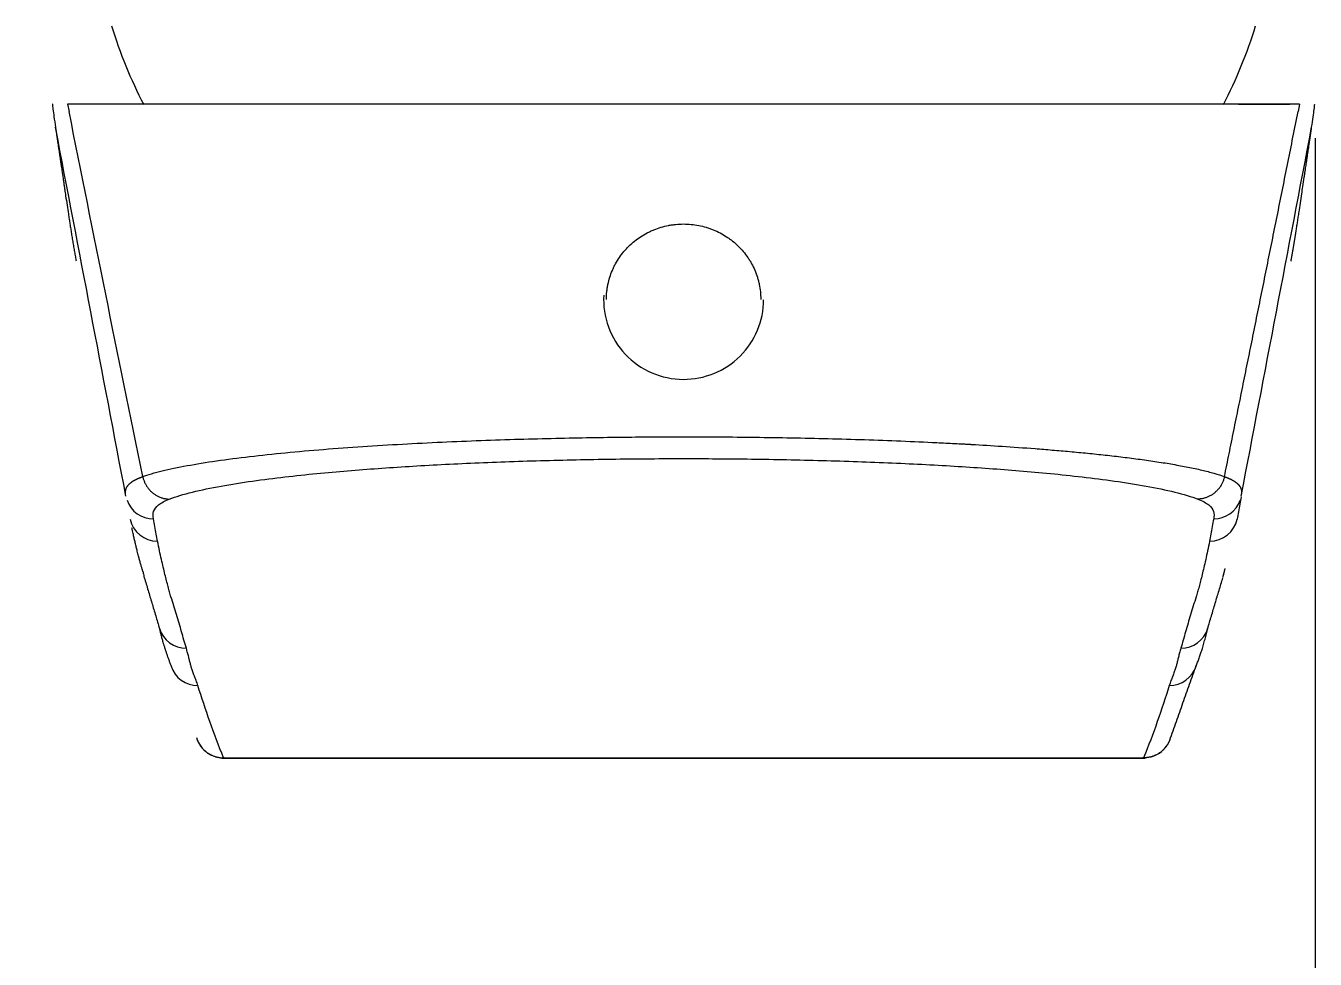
# Model space of a CAD drawing. Extents: x 3349 to 5808, y -3 to 827.
# Drawn here: x 3747.17 to 3793.11, y 587.05 to 620.31 of the extents above; entities that cross this region are included whole.
import ezdxf

# ---------------------------------------------------------------- set-up
doc = ezdxf.new("R2010")
doc.units = 0
doc.header["$LTSCALE"] = 4
doc.header["$MEASUREMENT"] = 0
doc.header["$PDMODE"] = 3
doc.header["$PDSIZE"] = -10
doc.layers.get('0').update_dxf_attribs({"linetype": 'CONTINUOUS'})
doc.layers.get('DEFPOINTS').update_dxf_attribs({"linetype": 'CONTINUOUS'})
doc.layers.add('1', color=7, linetype='CONTINUOUS')
doc.styles.add('Daelim Dimension', font='NanumGothic.ttf')
doc.dimstyles.new('DEFAULT', dxfattribs={"dimscale": 2, "dimtxt": 2, "dimasz": 2, "dimexe": 0, "dimexo": 2, "dimgap": 1, "dimtad": 1, "dimdec": 1, "dimzin": 9, "dimdsep": 46, "dimtxsty": 'Daelim Dimension', "dimcen": 0.5, "dimclrd": 252, "dimclre": 252, "dimclrt": 3, "dimadec": 1, "dimazin": 0, "dimtfac": 1, "dimtdec": 1, "dimtix": 1, "dimtmove": 0, "dimatfit": 3, "dimfxl": 1, "dimtolj": 1, "dimtzin": 1, "dimlwd": 9, "dimlwe": 9, "dimarcsym": 0})

# ---------------------------------------------------------------- blocks, each defined once
blk = doc.blocks.new('*D8')
at = {"color": 5, "lineweight": 9, "ltscale": 0.5, "transparency": 16777216}
for p, q in [((3557.107, 669.314), (3557.107, 556.06)), ((3793.107, 616.314), (3793.107, 556.06)), ((3789.107, 556.06), (3561.107, 556.06))]:
    blk.add_line(p, q, dxfattribs=at)
at = {"color": 5, "ltscale": 0.5, "transparency": 16777216}
for points in [[(3561.107, 556.726), (3561.107, 555.393), (3557.107, 556.06)], [(3789.107, 556.726), (3789.107, 555.393), (3793.107, 556.06)]]:
    blk.add_solid(points, dxfattribs=at)
at = {"layer": 'DEFPOINTS', "color": 0, "ltscale": 0.5, "transparency": 16777216}
for p in [(3557.107, 673.314), (3793.107, 620.314), (3557.107, 556.06)]:
    blk.add_point(p, dxfattribs=at)
at = {"color": 7, "ltscale": 0.5, "transparency": 16777216, "insert": (3675.107, 563.51), "char_height": 10, "attachment_point": 5, "style": 'Daelim Dimension'}
blk.add_mtext('\\A1;236', dxfattribs=at)

msp = doc.modelspace()

# ---------------------------------------------------------------- linework, layer by layer
at = {"layer": '1', "color": 7, "linetype": 'Continuous', "lineweight": 18}
for p, q in [((3748.664, 617.519), (3748.716, 617.257)), ((3748.664, 617.519), (3748.716, 617.257)), ((3792.549, 617.519), (3792.497, 617.257)), ((3792.549, 617.519), (3792.497, 617.257)), ((3754.155, 594.217), (3787.05, 594.217)), ((3754.155, 594.217), (3787.05, 594.217))]:
    msp.add_line(p, q, dxfattribs=at)
at = {"layer": '1', "color": 7, "linetype": 'Continuous', "lineweight": 13}
msp.add_line((3754.219, 594.227), (3786.994, 594.227), dxfattribs=at)
msp.add_line((3754.219, 594.227), (3786.994, 594.227), dxfattribs=at)
at = {"layer": '1', "color": 7, "linetype": 'Continuous', "lineweight": 18}
for centre, start, end in [((3766.485, 625.292), 197.0283, 207.27), ((3766.485, 625.292), 197.0283, 207.27), ((3774.729, 625.292), 332.73, 342.9717), ((3774.729, 625.292), 332.73, 342.9717)]:
    msp.add_arc(centre, 17, start, end, dxfattribs=at)
for centre, major_axis, ratio, start_param, end_param in [((3770.607, 610.553), (2.85, 0), 0.996195, 3.084306, 4.708313), ((3770.607, 610.553), (2.85, 0), 0.996195, 3.084306, 4.708313), ((3770.607, 610.553), (-2.85, 0), 0.996195, 1.56672, 3.141591), ((3770.607, 610.553), (-2.85, 0), 0.996195, 1.56672, 3.141591), ((3751.723, 603.739), (-0.983, -0.183), 0.994686, 0.156675, 1.387745), ((3751.723, 603.739), (-0.983, -0.183), 0.994686, 0.156675, 1.387745), ((3789.49, 603.739), (0.983, -0.183), 0.994687, 4.895434, 6.126502), ((3789.49, 603.739), (0.983, -0.183), 0.994687, 4.895434, 6.126502), ((3751.867, 602.941), (-0.98, -0.197), 0.994657, 0.00784, 1.37327), ((3751.867, 602.941), (-0.98, -0.197), 0.994657, 0.00784, 1.37327), ((3789.346, 602.941), (0.98, -0.197), 0.994657, 4.909926, 6.275356), ((3789.346, 602.941), (0.98, -0.197), 0.994657, 4.909926, 6.275356), ((3752.894, 599.126), (-0.957, -0.289), 0.9944, 0.000416, 1.279399), ((3752.894, 599.126), (-0.957, -0.289), 0.9944, 0.000416, 1.279399), ((3788.32, 599.126), (0.957, -0.289), 0.9944, 5.00378, 6.281896), ((3788.32, 599.126), (0.957, -0.289), 0.9944, 5.00378, 6.281896), ((3753.305, 597.799), (-0.953, -0.304), 0.994343, 6.283125, 7.546328), ((3753.305, 597.799), (-0.953, -0.304), 0.994343, 6.283125, 7.546328), ((3787.908, 597.799), (0.953, -0.304), 0.994343, 5.020025, 6.285648), ((3787.908, 597.799), (0.953, -0.304), 0.994343, 5.020025, 6.285648)]:
    msp.add_ellipse(centre, major_axis=major_axis, ratio=ratio, start_param=start_param, end_param=end_param, dxfattribs=at)
for points, degree in [([(3748.125, 617.519), (3748.123, 617.519), (3748.119, 617.519), (3748.119, 617.519), (3748.122, 617.519), (3748.125, 617.519)], 3), ([(3748.125, 617.519), (3748.123, 617.519), (3748.119, 617.519), (3748.119, 617.519), (3748.122, 617.519), (3748.125, 617.519)], 3), ([(3748.125, 617.519), (3748.128, 617.471), (3748.14, 617.351), (3748.175, 617.086), (3748.212, 616.838), (3748.233, 616.696)], 3), ([(3748.125, 617.519), (3748.128, 617.471), (3748.14, 617.351), (3748.175, 617.086), (3748.212, 616.838), (3748.233, 616.696)], 3), ([(3792.98, 616.696), (3793, 616.831), (3793.036, 617.073), (3793.073, 617.347), (3793.085, 617.47), (3793.088, 617.519)], 3), ([(3792.98, 616.696), (3793, 616.831), (3793.036, 617.073), (3793.073, 617.347), (3793.085, 617.47), (3793.088, 617.519)], 3), ([(3793.088, 617.519), (3793.091, 617.519), (3793.094, 617.519), (3793.094, 617.519), (3793.091, 617.519), (3793.088, 617.519)], 3), ([(3793.088, 617.519), (3793.091, 617.519), (3793.094, 617.519), (3793.094, 617.519), (3793.091, 617.519), (3793.088, 617.519)], 3), ([(3789.823, 600.665), (3789.899, 600.977)], 1), ([(3751.397, 600.645), (3751.936, 598.838)], 1), ([(3751.397, 600.645), (3751.936, 598.838)], 1), ([(3789.273, 598.826), (3789.817, 600.644)], 1), ([(3789.273, 598.826), (3789.817, 600.644)], 1), ([(3789.823, 600.665), (3789.847, 600.763)], 1), ([(3751.934, 598.843), (3752.049, 598.282), (3752.352, 597.494)], 2), ([(3751.934, 598.843), (3752.049, 598.282), (3752.352, 597.494)], 2), ([(3788.862, 597.497), (3789.11, 598.1), (3789.276, 598.835)], 2), ([(3788.862, 597.497), (3789.11, 598.1), (3789.276, 598.835)], 2), ([(3787.926, 594.858), (3788.867, 597.516)], 1), ([(3787.926, 594.858), (3788.867, 597.516)], 1), ([(3754.219, 594.227), (3753.867, 595.086), (3753.579, 595.945), (3753.305, 596.804)], 3), ([(3754.219, 594.227), (3753.867, 595.086), (3753.579, 595.945), (3753.305, 596.804)], 3), ([(3787.908, 596.804), (3787.634, 595.945), (3787.346, 595.086), (3786.994, 594.227)], 3), ([(3787.908, 596.804), (3787.634, 595.945), (3787.346, 595.086), (3786.994, 594.227)], 3)]:
    msp.add_open_spline(points, degree=degree, dxfattribs=at)
for points, knots in [([(3770.607, 617.519), (3769.968, 617.519), (3769.335, 617.519), (3768.077, 617.519), (3767.453, 617.519), (3766.214, 617.519), (3765.599, 617.519), (3764.378, 617.519), (3763.772, 617.519), (3763.096, 617.519), (3763.021, 617.519), (3762.871, 617.519), (3762.796, 617.519), (3762.572, 617.519), (3762.424, 617.519), (3761.981, 617.519), (3761.689, 617.519), (3760.824, 617.519), (3760.261, 617.519), (3759.161, 617.519), (3758.623, 617.519), (3757.575, 617.519), (3757.064, 617.519), (3756.505, 617.519), (3756.443, 617.519), (3756.32, 617.519), (3756.258, 617.519), (3756.075, 617.519), (3755.711, 617.519), (3755.36, 617.519), (3754.673, 617.519), (3754.235, 617.519), (3753.4, 617.519), (3753.002, 617.519), (3752.247, 617.519), (3751.889, 617.519), (3751.509, 617.519), (3751.468, 617.519), (3751.384, 617.519), (3751.343, 617.519), (3751.221, 617.519), (3750.981, 617.519), (3750.754, 617.519), (3750.32, 617.519), (3750.055, 617.519), (3749.573, 617.519), (3749.356, 617.519), (3748.972, 617.519), (3748.805, 617.519), (3748.664, 617.519)], [0, 0, 0, 0, 0.0625, 0.0625, 0.125, 0.125, 0.1875, 0.1875, 0.25, 0.25, 0.257812, 0.257812, 0.265625, 0.265625, 0.28125, 0.28125, 0.3125, 0.3125, 0.375, 0.375, 0.4375, 0.4375, 0.5, 0.5, 0.507812, 0.507812, 0.515625, 0.515625, 0.53125, 0.5625, 0.5625, 0.625, 0.625, 0.6875, 0.6875, 0.75, 0.75, 0.757812, 0.757812, 0.765625, 0.765625, 0.78125, 0.8125, 0.8125, 0.875, 0.875, 0.9375, 0.9375, 1, 1, 1, 1]), ([(3770.607, 617.519), (3769.968, 617.519), (3769.335, 617.519), (3768.077, 617.519), (3767.453, 617.519), (3766.214, 617.519), (3765.599, 617.519), (3764.378, 617.519), (3763.772, 617.519), (3763.096, 617.519), (3763.021, 617.519), (3762.871, 617.519), (3762.796, 617.519), (3762.572, 617.519), (3762.424, 617.519), (3761.981, 617.519), (3761.689, 617.519), (3760.824, 617.519), (3760.261, 617.519), (3759.161, 617.519), (3758.623, 617.519), (3757.575, 617.519), (3757.064, 617.519), (3756.505, 617.519), (3756.443, 617.519), (3756.32, 617.519), (3756.258, 617.519), (3756.075, 617.519), (3755.711, 617.519), (3755.36, 617.519), (3754.673, 617.519), (3754.235, 617.519), (3753.4, 617.519), (3753.002, 617.519), (3752.247, 617.519), (3751.889, 617.519), (3751.509, 617.519), (3751.468, 617.519), (3751.384, 617.519), (3751.343, 617.519), (3751.221, 617.519), (3750.981, 617.519), (3750.754, 617.519), (3750.32, 617.519), (3750.055, 617.519), (3749.573, 617.519), (3749.356, 617.519), (3748.972, 617.519), (3748.805, 617.519), (3748.664, 617.519)], [0, 0, 0, 0, 0.0625, 0.0625, 0.125, 0.125, 0.1875, 0.1875, 0.25, 0.25, 0.257812, 0.257812, 0.265625, 0.265625, 0.28125, 0.28125, 0.3125, 0.3125, 0.375, 0.375, 0.4375, 0.4375, 0.5, 0.5, 0.507812, 0.507812, 0.515625, 0.515625, 0.53125, 0.5625, 0.5625, 0.625, 0.625, 0.6875, 0.6875, 0.75, 0.75, 0.757812, 0.757812, 0.765625, 0.765625, 0.78125, 0.8125, 0.8125, 0.875, 0.875, 0.9375, 0.9375, 1, 1, 1, 1]), ([(3792.549, 617.519), (3792.408, 617.519), (3792.241, 617.519), (3791.857, 617.519), (3791.641, 617.519), (3791.161, 617.519), (3790.896, 617.519), (3790.32, 617.519), (3790.007, 617.519), (3789.628, 617.519), (3789.586, 617.519), (3789.5, 617.519), (3789.457, 617.519), (3789.326, 617.519), (3789.06, 617.519), (3788.784, 617.519), (3788.217, 617.519), (3787.819, 617.519), (3786.984, 617.519), (3786.547, 617.519), (3785.634, 617.519), (3785.157, 617.519), (3784.598, 617.519), (3784.536, 617.519), (3784.41, 617.519), (3784.347, 617.519), (3784.157, 617.519), (3783.775, 617.519), (3783.386, 617.519), (3782.598, 617.519), (3781.523, 617.519), (3780.398, 617.519), (3779.248, 617.519), (3778.66, 617.519), (3777.984, 617.519), (3777.909, 617.519), (3777.758, 617.519), (3777.682, 617.519), (3777.455, 617.519), (3776.999, 617.519), (3776.542, 617.519), (3775.623, 617.519), (3774.389, 617.519), (3773.138, 617.519), (3771.879, 617.519), (3771.245, 617.519), (3770.607, 617.519)], [0, 0, 0, 0, 0.0625, 0.0625, 0.125, 0.125, 0.1875, 0.1875, 0.25, 0.25, 0.257812, 0.257812, 0.265625, 0.265625, 0.28125, 0.3125, 0.3125, 0.375, 0.375, 0.4375, 0.4375, 0.5, 0.5, 0.507812, 0.507812, 0.515625, 0.515625, 0.53125, 0.5625, 0.5625, 0.625, 0.6875, 0.6875, 0.75, 0.75, 0.757812, 0.757812, 0.765625, 0.765625, 0.78125, 0.8125, 0.8125, 0.875, 0.9375, 0.9375, 1, 1, 1, 1]), ([(3792.549, 617.519), (3792.408, 617.519), (3792.241, 617.519), (3791.857, 617.519), (3791.641, 617.519), (3791.161, 617.519), (3790.896, 617.519), (3790.32, 617.519), (3790.007, 617.519), (3789.628, 617.519), (3789.586, 617.519), (3789.5, 617.519), (3789.457, 617.519), (3789.326, 617.519), (3789.06, 617.519), (3788.784, 617.519), (3788.217, 617.519), (3787.819, 617.519), (3786.984, 617.519), (3786.547, 617.519), (3785.634, 617.519), (3785.157, 617.519), (3784.598, 617.519), (3784.536, 617.519), (3784.41, 617.519), (3784.347, 617.519), (3784.157, 617.519), (3783.775, 617.519), (3783.386, 617.519), (3782.598, 617.519), (3781.523, 617.519), (3780.398, 617.519), (3779.248, 617.519), (3778.66, 617.519), (3777.984, 617.519), (3777.909, 617.519), (3777.758, 617.519), (3777.682, 617.519), (3777.455, 617.519), (3776.999, 617.519), (3776.542, 617.519), (3775.623, 617.519), (3774.389, 617.519), (3773.138, 617.519), (3771.879, 617.519), (3771.245, 617.519), (3770.607, 617.519)], [0, 0, 0, 0, 0.0625, 0.0625, 0.125, 0.125, 0.1875, 0.1875, 0.25, 0.25, 0.257812, 0.257812, 0.265625, 0.265625, 0.28125, 0.3125, 0.3125, 0.375, 0.375, 0.4375, 0.4375, 0.5, 0.5, 0.507812, 0.507812, 0.515625, 0.515625, 0.53125, 0.5625, 0.5625, 0.625, 0.6875, 0.6875, 0.75, 0.75, 0.757812, 0.757812, 0.765625, 0.765625, 0.78125, 0.8125, 0.8125, 0.875, 0.9375, 0.9375, 1, 1, 1, 1]), ([(3790.379, 617.519), (3790.464, 617.519), (3791.114, 617.519), (3791.805, 617.519), (3792.126, 617.519), (3792.198, 617.519)], [0, 0, 0, 0, 0.088171, 0.693722, 1, 1, 1, 1]), ([(3790.379, 617.519), (3790.464, 617.519), (3791.114, 617.519), (3791.805, 617.519), (3792.126, 617.519), (3792.198, 617.519)], [0, 0, 0, 0, 0.088171, 0.693722, 1, 1, 1, 1]), ([(3748.233, 616.696), (3748.234, 616.687), (3748.237, 616.67), (3748.24, 616.645), (3748.244, 616.618), (3748.248, 616.592), (3748.252, 616.564), (3748.257, 616.537), (3748.261, 616.508), (3748.265, 616.479), (3748.269, 616.45), (3748.274, 616.42), (3748.278, 616.389), (3748.283, 616.358), (3748.288, 616.326), (3748.292, 616.294), (3748.297, 616.261), (3748.302, 616.228), (3748.307, 616.194), (3748.312, 616.16), (3748.322, 616.092), (3748.338, 615.986), (3748.361, 615.835), (3748.385, 615.669), (3748.409, 615.51), (3748.435, 615.335), (3748.466, 615.126), (3748.497, 614.914), (3748.525, 614.728), (3748.544, 614.596), (3748.562, 614.474), (3748.579, 614.363), (3748.606, 614.178), (3748.644, 613.926), (3748.686, 613.649), (3748.72, 613.427), (3748.747, 613.252), (3748.774, 613.081), (3748.797, 612.936), (3748.816, 612.817), (3748.832, 612.72), (3748.847, 612.625), (3748.863, 612.531), (3748.879, 612.438), (3748.894, 612.347), (3748.91, 612.258), (3748.925, 612.169), (3748.941, 612.082), (3748.956, 612.003), (3748.965, 611.954), (3748.969, 611.933)], [0, 0, 0, 0, 0.005701, 0.011479, 0.017333, 0.023264, 0.029271, 0.035354, 0.041514, 0.047751, 0.054064, 0.060453, 0.06692, 0.073462, 0.080081, 0.086777, 0.093548, 0.100396, 0.107321, 0.114321, 0.121398, 0.148687, 0.178625, 0.211199, 0.246392, 0.272265, 0.312899, 0.368192, 0.396097, 0.422005, 0.445928, 0.467872, 0.487847, 0.55638, 0.62079, 0.658831, 0.696375, 0.733435, 0.770022, 0.791927, 0.813726, 0.83542, 0.857012, 0.878505, 0.8999, 0.921201, 0.942409, 0.963527, 0.984557, 1, 1, 1, 1]), ([(3748.233, 616.696), (3748.234, 616.687), (3748.237, 616.67), (3748.24, 616.645), (3748.244, 616.618), (3748.248, 616.592), (3748.252, 616.564), (3748.257, 616.537), (3748.261, 616.508), (3748.265, 616.479), (3748.269, 616.45), (3748.274, 616.42), (3748.278, 616.389), (3748.283, 616.358), (3748.288, 616.326), (3748.292, 616.294), (3748.297, 616.261), (3748.302, 616.228), (3748.307, 616.194), (3748.312, 616.16), (3748.322, 616.092), (3748.338, 615.986), (3748.361, 615.835), (3748.385, 615.669), (3748.409, 615.51), (3748.435, 615.335), (3748.466, 615.126), (3748.497, 614.914), (3748.525, 614.728), (3748.544, 614.596), (3748.562, 614.474), (3748.579, 614.363), (3748.606, 614.178), (3748.644, 613.926), (3748.686, 613.649), (3748.72, 613.427), (3748.747, 613.252), (3748.774, 613.081), (3748.797, 612.936), (3748.816, 612.817), (3748.832, 612.72), (3748.847, 612.625), (3748.863, 612.531), (3748.879, 612.438), (3748.894, 612.347), (3748.91, 612.258), (3748.925, 612.169), (3748.941, 612.082), (3748.956, 612.003), (3748.965, 611.954), (3748.969, 611.933)], [0, 0, 0, 0, 0.005701, 0.011479, 0.017333, 0.023264, 0.029271, 0.035354, 0.041514, 0.047751, 0.054064, 0.060453, 0.06692, 0.073462, 0.080081, 0.086777, 0.093548, 0.100396, 0.107321, 0.114321, 0.121398, 0.148687, 0.178625, 0.211199, 0.246392, 0.272265, 0.312899, 0.368192, 0.396097, 0.422005, 0.445928, 0.467872, 0.487847, 0.55638, 0.62079, 0.658831, 0.696375, 0.733435, 0.770022, 0.791927, 0.813726, 0.83542, 0.857012, 0.878505, 0.8999, 0.921201, 0.942409, 0.963527, 0.984557, 1, 1, 1, 1]), ([(3792.244, 611.928), (3792.246, 611.938), (3792.25, 611.963), (3792.257, 612.002), (3792.265, 612.045), (3792.273, 612.089), (3792.281, 612.133), (3792.289, 612.177), (3792.297, 612.222), (3792.305, 612.266), (3792.313, 612.312), (3792.321, 612.357), (3792.328, 612.403), (3792.336, 612.449), (3792.344, 612.496), (3792.352, 612.543), (3792.36, 612.59), (3792.368, 612.638), (3792.376, 612.686), (3792.384, 612.734), (3792.392, 612.783), (3792.4, 612.832), (3792.408, 612.881), (3792.416, 612.931), (3792.43, 613.019), (3792.45, 613.148), (3792.477, 613.321), (3792.504, 613.498), (3792.538, 613.719), (3792.579, 613.993), (3792.624, 614.294), (3792.67, 614.605), (3792.707, 614.85), (3792.736, 615.051), (3792.755, 615.176), (3792.771, 615.285), (3792.785, 615.38), (3792.797, 615.459), (3792.811, 615.553), (3792.827, 615.665), (3792.847, 615.797), (3792.865, 615.92), (3792.882, 616.034), (3792.896, 616.128), (3792.907, 616.205), (3792.917, 616.267), (3792.925, 616.327), (3792.934, 616.385), (3792.942, 616.441), (3792.951, 616.496), (3792.958, 616.549), (3792.966, 616.599), (3792.973, 616.648), (3792.978, 616.68), (3792.98, 616.696)], [0, 0, 0, 0, 0.007623, 0.018198, 0.028795, 0.039414, 0.050055, 0.060718, 0.071404, 0.082113, 0.092845, 0.1036, 0.11438, 0.125183, 0.136011, 0.146864, 0.157741, 0.168644, 0.179573, 0.190527, 0.201508, 0.212515, 0.223549, 0.234611, 0.2457, 0.282223, 0.319278, 0.356878, 0.395035, 0.45796, 0.525225, 0.576338, 0.641691, 0.66894, 0.693229, 0.714545, 0.732879, 0.74822, 0.76056, 0.787968, 0.813826, 0.838126, 0.860861, 0.882025, 0.894992, 0.9077, 0.920148, 0.932336, 0.944264, 0.955932, 0.967339, 0.978486, 0.989373, 1, 1, 1, 1]), ([(3792.244, 611.928), (3792.246, 611.938), (3792.25, 611.963), (3792.257, 612.002), (3792.265, 612.045), (3792.273, 612.089), (3792.281, 612.133), (3792.289, 612.177), (3792.297, 612.222), (3792.305, 612.266), (3792.313, 612.312), (3792.321, 612.357), (3792.328, 612.403), (3792.336, 612.449), (3792.344, 612.496), (3792.352, 612.543), (3792.36, 612.59), (3792.368, 612.638), (3792.376, 612.686), (3792.384, 612.734), (3792.392, 612.783), (3792.4, 612.832), (3792.408, 612.881), (3792.416, 612.931), (3792.43, 613.019), (3792.45, 613.148), (3792.477, 613.321), (3792.504, 613.498), (3792.538, 613.719), (3792.579, 613.993), (3792.624, 614.294), (3792.67, 614.605), (3792.707, 614.85), (3792.736, 615.051), (3792.755, 615.176), (3792.771, 615.285), (3792.785, 615.38), (3792.797, 615.459), (3792.811, 615.553), (3792.827, 615.665), (3792.847, 615.797), (3792.865, 615.92), (3792.882, 616.034), (3792.896, 616.128), (3792.907, 616.205), (3792.917, 616.267), (3792.925, 616.327), (3792.934, 616.385), (3792.942, 616.441), (3792.951, 616.496), (3792.958, 616.549), (3792.966, 616.599), (3792.973, 616.648), (3792.978, 616.68), (3792.98, 616.696)], [0, 0, 0, 0, 0.007623, 0.018198, 0.028795, 0.039414, 0.050055, 0.060718, 0.071404, 0.082113, 0.092845, 0.1036, 0.11438, 0.125183, 0.136011, 0.146864, 0.157741, 0.168644, 0.179573, 0.190527, 0.201508, 0.212515, 0.223549, 0.234611, 0.2457, 0.282223, 0.319278, 0.356878, 0.395035, 0.45796, 0.525225, 0.576338, 0.641691, 0.66894, 0.693229, 0.714545, 0.732879, 0.74822, 0.76056, 0.787968, 0.813826, 0.838126, 0.860861, 0.882025, 0.894992, 0.9077, 0.920148, 0.932336, 0.944264, 0.955932, 0.967339, 0.978486, 0.989373, 1, 1, 1, 1]), ([(3767.857, 610.56), (3767.857, 610.564), (3767.857, 610.656), (3767.862, 610.748), (3767.873, 610.858), (3767.876, 610.88), (3767.882, 610.924), (3767.891, 610.99), (3767.903, 611.055), (3767.93, 611.183), (3767.974, 611.353), (3768.034, 611.517), (3768.086, 611.638), (3768.104, 611.678), (3768.143, 611.758), (3768.163, 611.797), (3768.226, 611.913), (3768.318, 612.062), (3768.424, 612.201), (3768.537, 612.336), (3768.597, 612.401), (3768.724, 612.526), (3768.857, 612.643), (3769.072, 612.799), (3769.225, 612.889), (3769.344, 612.951), (3769.384, 612.971), (3769.466, 613.009), (3769.508, 613.027), (3769.633, 613.078), (3769.802, 613.137), (3769.976, 613.18), (3770.108, 613.206), (3770.153, 613.214), (3770.243, 613.227), (3770.288, 613.232), (3770.424, 613.246), (3770.515, 613.25), (3770.607, 613.25)], [0, 0, 0, 0, 0.002649, 0.064984, 0.064984, 0.080567, 0.080567, 0.096151, 0.127318, 0.127318, 0.189653, 0.251987, 0.251987, 0.283154, 0.283154, 0.314321, 0.314321, 0.376656, 0.43899, 0.43899, 0.501325, 0.501325, 0.563659, 0.625993, 0.688328, 0.688328, 0.719495, 0.719495, 0.750662, 0.750662, 0.812997, 0.875331, 0.875331, 0.906498, 0.906498, 0.937666, 0.937666, 1, 1, 1, 1]), ([(3767.857, 610.56), (3767.857, 610.564), (3767.857, 610.656), (3767.862, 610.748), (3767.873, 610.858), (3767.876, 610.88), (3767.882, 610.924), (3767.891, 610.99), (3767.903, 611.055), (3767.93, 611.183), (3767.974, 611.353), (3768.034, 611.517), (3768.086, 611.638), (3768.104, 611.678), (3768.143, 611.758), (3768.163, 611.797), (3768.226, 611.913), (3768.318, 612.062), (3768.424, 612.201), (3768.537, 612.336), (3768.597, 612.401), (3768.724, 612.526), (3768.857, 612.643), (3769.072, 612.799), (3769.225, 612.889), (3769.344, 612.951), (3769.384, 612.971), (3769.466, 613.009), (3769.508, 613.027), (3769.633, 613.078), (3769.802, 613.137), (3769.976, 613.18), (3770.108, 613.206), (3770.153, 613.214), (3770.243, 613.227), (3770.288, 613.232), (3770.424, 613.246), (3770.515, 613.25), (3770.607, 613.25)], [0, 0, 0, 0, 0.002649, 0.064984, 0.064984, 0.080567, 0.080567, 0.096151, 0.127318, 0.127318, 0.189653, 0.251987, 0.251987, 0.283154, 0.283154, 0.314321, 0.314321, 0.376656, 0.43899, 0.43899, 0.501325, 0.501325, 0.563659, 0.625993, 0.688328, 0.688328, 0.719495, 0.719495, 0.750662, 0.750662, 0.812997, 0.875331, 0.875331, 0.906498, 0.906498, 0.937666, 0.937666, 1, 1, 1, 1]), ([(3770.607, 613.25), (3770.698, 613.25), (3770.788, 613.246), (3770.968, 613.228), (3771.146, 613.202), (3771.321, 613.16), (3771.429, 613.127), (3771.451, 613.121), (3771.494, 613.107), (3771.516, 613.1), (3771.58, 613.077), (3771.622, 613.061), (3771.747, 613.011), (3771.909, 612.936), (3772.062, 612.846), (3772.174, 612.773), (3772.211, 612.747), (3772.265, 612.708), (3772.283, 612.695), (3772.318, 612.667), (3772.406, 612.599), (3772.555, 612.467), (3772.734, 612.274), (3772.841, 612.133), (3772.903, 612.042), (3772.916, 612.024), (3772.94, 611.987), (3772.975, 611.931), (3773.008, 611.874), (3773.071, 611.759), (3773.148, 611.602), (3773.208, 611.438), (3773.248, 611.312), (3773.26, 611.269), (3773.277, 611.205), (3773.282, 611.184), (3773.292, 611.141), (3773.316, 611.033), (3773.346, 610.838), (3773.356, 610.663), (3773.357, 610.569), (3773.357, 610.562), (3773.357, 610.556)], [0, 0, 0, 0, 0.062224, 0.062224, 0.124448, 0.186672, 0.186672, 0.202228, 0.202228, 0.217784, 0.217784, 0.248896, 0.248896, 0.311119, 0.373343, 0.373343, 0.404455, 0.404455, 0.420011, 0.420011, 0.435567, 0.497791, 0.560015, 0.622239, 0.622239, 0.637795, 0.637795, 0.653351, 0.684463, 0.684463, 0.746687, 0.80891, 0.80891, 0.840022, 0.840022, 0.855578, 0.855578, 0.871134, 0.933358, 0.995582, 0.995582, 1, 1, 1, 1]), ([(3770.607, 613.25), (3770.698, 613.25), (3770.788, 613.246), (3770.968, 613.228), (3771.146, 613.202), (3771.321, 613.16), (3771.429, 613.127), (3771.451, 613.121), (3771.494, 613.107), (3771.516, 613.1), (3771.58, 613.077), (3771.622, 613.061), (3771.747, 613.011), (3771.909, 612.936), (3772.062, 612.846), (3772.174, 612.773), (3772.211, 612.747), (3772.265, 612.708), (3772.283, 612.695), (3772.318, 612.667), (3772.406, 612.599), (3772.555, 612.467), (3772.734, 612.274), (3772.841, 612.133), (3772.903, 612.042), (3772.916, 612.024), (3772.94, 611.987), (3772.975, 611.931), (3773.008, 611.874), (3773.071, 611.759), (3773.148, 611.602), (3773.208, 611.438), (3773.248, 611.312), (3773.26, 611.269), (3773.277, 611.205), (3773.282, 611.184), (3773.292, 611.141), (3773.316, 611.033), (3773.346, 610.838), (3773.356, 610.663), (3773.357, 610.569), (3773.357, 610.562), (3773.357, 610.556)], [0, 0, 0, 0, 0.062224, 0.062224, 0.124448, 0.186672, 0.186672, 0.202228, 0.202228, 0.217784, 0.217784, 0.248896, 0.248896, 0.311119, 0.373343, 0.373343, 0.404455, 0.404455, 0.420011, 0.420011, 0.435567, 0.497791, 0.560015, 0.622239, 0.622239, 0.637795, 0.637795, 0.653351, 0.684463, 0.684463, 0.746687, 0.80891, 0.80891, 0.840022, 0.840022, 0.855578, 0.855578, 0.871134, 0.933358, 0.995582, 0.995582, 1, 1, 1, 1]), ([(3790.468, 603.526), (3790.452, 603.44), (3790.42, 603.259), (3790.373, 602.992), (3790.341, 602.819), (3790.325, 602.736)], [0, 0, 0, 0, 0.312471, 0.656235, 1, 1, 1, 1]), ([(3790.468, 603.526), (3790.452, 603.44), (3790.42, 603.259), (3790.373, 602.992), (3790.341, 602.819), (3790.325, 602.736)], [0, 0, 0, 0, 0.312471, 0.656235, 1, 1, 1, 1]), ([(3751.353, 600.85), (3751.349, 600.861), (3751.342, 600.884), (3751.33, 600.922), (3751.318, 600.964), (3751.303, 601.011), (3751.288, 601.063), (3751.272, 601.119), (3751.258, 601.168), (3751.242, 601.223), (3751.221, 601.3), (3751.188, 601.427), (3751.155, 601.554), (3751.128, 601.663), (3751.11, 601.737), (3751.093, 601.81), (3751.075, 601.883), (3751.058, 601.956), (3751.041, 602.029), (3751.024, 602.103), (3751.006, 602.184), (3750.986, 602.273), (3750.968, 602.355), (3750.957, 602.408), (3750.953, 602.427)], [0, 0, 0, 0, 0.021925, 0.046926, 0.075001, 0.106148, 0.140363, 0.177645, 0.217993, 0.236061, 0.285873, 0.367414, 0.480687, 0.527263, 0.573539, 0.619518, 0.6652, 0.710588, 0.755684, 0.800494, 0.849114, 0.904053, 0.965326, 1, 1, 1, 1]), ([(3751.353, 600.85), (3751.349, 600.861), (3751.342, 600.884), (3751.33, 600.922), (3751.318, 600.964), (3751.303, 601.011), (3751.288, 601.063), (3751.272, 601.119), (3751.258, 601.168), (3751.242, 601.223), (3751.221, 601.3), (3751.188, 601.427), (3751.155, 601.554), (3751.128, 601.663), (3751.11, 601.737), (3751.093, 601.81), (3751.075, 601.883), (3751.058, 601.956), (3751.041, 602.029), (3751.024, 602.103), (3751.006, 602.184), (3750.986, 602.273), (3750.968, 602.355), (3750.957, 602.408), (3750.953, 602.427)], [0, 0, 0, 0, 0.021925, 0.046926, 0.075001, 0.106148, 0.140363, 0.177645, 0.217993, 0.236061, 0.285873, 0.367414, 0.480687, 0.527263, 0.573539, 0.619518, 0.6652, 0.710588, 0.755684, 0.800494, 0.849114, 0.904053, 0.965326, 1, 1, 1, 1]), ([(3751.353, 600.85), (3751.358, 600.795), (3751.369, 600.738), (3751.39, 600.666), (3751.395, 600.649), (3751.4, 600.633)], [0, 0, 0, 0, 0.776473, 0.776473, 1, 1, 1, 1]), ([(3751.353, 600.85), (3751.358, 600.795), (3751.369, 600.738), (3751.39, 600.666), (3751.395, 600.649), (3751.4, 600.633)], [0, 0, 0, 0, 0.776473, 0.776473, 1, 1, 1, 1]), ([(3753.255, 594.955), (3753.289, 594.838), (3753.389, 594.628), (3753.639, 594.382), (3753.944, 594.246), (3754.153, 594.227), (3754.258, 594.234)], [0, 0, 0, 0, 0.255859, 0.516787, 0.768502, 1, 1, 1, 1]), ([(3787.236, 594.256), (3787.243, 594.258), (3787.357, 594.285), (3787.574, 594.382), (3787.796, 594.6), (3787.888, 594.767), (3787.917, 594.838)], [0, 0, 0, 0, 0.024339, 0.385586, 0.760018, 1, 1, 1, 1]), ([(3753.377, 594.682), (3753.386, 594.668), (3753.46, 594.558), (3753.639, 594.382), (3753.857, 594.285), (3753.97, 594.258), (3753.978, 594.256)], [0, 0, 0, 0, 0.064257, 0.524994, 0.969461, 1, 1, 1, 1]), ([(3786.955, 594.234), (3787.059, 594.227), (3787.269, 594.246), (3787.574, 594.382), (3787.753, 594.558), (3787.827, 594.668), (3787.836, 594.682)], [0, 0, 0, 0, 0.296511, 0.618877, 0.953007, 1, 1, 1, 1]), ([(3786.994, 594.228), (3786.994, 594.227), (3786.994, 594.225), (3786.993, 594.223), (3786.993, 594.222), (3786.992, 594.22), (3786.992, 594.219), (3786.991, 594.218), (3786.99, 594.218), (3786.99, 594.217), (3786.989, 594.217), (3786.989, 594.217), (3786.989, 594.217)], [0, 0, 0, 0, 0.108178, 0.216638, 0.32538, 0.4344, 0.543697, 0.653268, 0.763111, 0.873225, 0.983607, 1, 1, 1, 1]), ([(3786.994, 594.228), (3786.994, 594.227), (3786.994, 594.225), (3786.993, 594.223), (3786.993, 594.222), (3786.992, 594.22), (3786.992, 594.219), (3786.991, 594.218), (3786.99, 594.218), (3786.99, 594.217), (3786.989, 594.217), (3786.989, 594.217), (3786.989, 594.217)], [0, 0, 0, 0, 0.108178, 0.216638, 0.32538, 0.4344, 0.543697, 0.653268, 0.763111, 0.873225, 0.983607, 1, 1, 1, 1])]:
    msp.add_open_spline(points, degree=3, knots=knots, dxfattribs=at)
at = {"layer": '1', "color": 7, "linetype": 'Continuous', "lineweight": 13}
for points in [[(3751.34, 604.248), (3750.457, 608.583), (3749.583, 612.919), (3748.716, 617.257)], [(3751.34, 604.248), (3750.457, 608.583), (3749.583, 612.919), (3748.716, 617.257)], [(3750.741, 603.552), (3749.907, 607.934), (3749.072, 612.315), (3748.233, 616.696)], [(3750.741, 603.552), (3749.907, 607.934), (3749.072, 612.315), (3748.233, 616.696)], [(3790.472, 603.552), (3791.306, 607.934), (3792.141, 612.315), (3792.98, 616.696)], [(3790.472, 603.552), (3791.306, 607.934), (3792.141, 612.315), (3792.98, 616.696)], [(3752.285, 603.446), (3752.515, 603.536), (3753.079, 603.703), (3754.118, 603.917), (3755.25, 604.095), (3756.408, 604.241), (3757.544, 604.361), (3758.642, 604.459), (3759.723, 604.542), (3760.816, 604.614), (3761.967, 604.68), (3763.167, 604.737), (3764.406, 604.786), (3765.668, 604.825), (3766.937, 604.855), (3768.195, 604.876), (3769.428, 604.888), (3770.218, 604.89), (3770.607, 604.89)], [(3752.285, 603.446), (3752.515, 603.536), (3753.079, 603.703), (3754.118, 603.917), (3755.25, 604.095), (3756.408, 604.241), (3757.544, 604.361), (3758.642, 604.459), (3759.723, 604.542), (3760.816, 604.614), (3761.967, 604.68), (3763.167, 604.737), (3764.406, 604.786), (3765.668, 604.825), (3766.937, 604.855), (3768.195, 604.876), (3769.428, 604.888), (3770.218, 604.89), (3770.607, 604.89)], [(3770.607, 604.89), (3770.995, 604.89), (3771.785, 604.888), (3773.018, 604.876), (3774.276, 604.855), (3775.545, 604.825), (3776.807, 604.786), (3778.046, 604.737), (3779.246, 604.68), (3780.397, 604.614), (3781.49, 604.542), (3782.571, 604.459), (3783.669, 604.361), (3784.805, 604.241), (3785.963, 604.095), (3787.096, 603.917), (3788.134, 603.703), (3788.698, 603.536), (3788.928, 603.446)], [(3770.607, 604.89), (3770.995, 604.89), (3771.785, 604.888), (3773.018, 604.876), (3774.276, 604.855), (3775.545, 604.825), (3776.807, 604.786), (3778.046, 604.737), (3779.246, 604.68), (3780.397, 604.614), (3781.49, 604.542), (3782.571, 604.459), (3783.669, 604.361), (3784.805, 604.241), (3785.963, 604.095), (3787.096, 603.917), (3788.134, 603.703), (3788.698, 603.536), (3788.928, 603.446)], [(3751.723, 602.744), (3751.706, 602.834), (3751.7, 603.007), (3751.864, 603.242), (3752.12, 603.381), (3752.285, 603.446)], [(3751.723, 602.744), (3751.706, 602.834), (3751.7, 603.007), (3751.864, 603.242), (3752.12, 603.381), (3752.285, 603.446)], [(3788.928, 603.446), (3789.093, 603.381), (3789.349, 603.242), (3789.513, 603.007), (3789.507, 602.834), (3789.49, 602.744)], [(3788.928, 603.446), (3789.093, 603.381), (3789.349, 603.242), (3789.513, 603.007), (3789.507, 602.834), (3789.49, 602.744)], [(3751.867, 601.946), (3751.85, 602.03), (3751.819, 602.2), (3751.773, 602.466), (3751.741, 602.65), (3751.723, 602.744)], [(3751.867, 601.946), (3751.85, 602.03), (3751.819, 602.2), (3751.773, 602.466), (3751.741, 602.65), (3751.723, 602.744)], [(3789.49, 602.744), (3789.472, 602.65), (3789.44, 602.466), (3789.394, 602.199), (3789.363, 602.029), (3789.346, 601.946)], [(3789.49, 602.744), (3789.472, 602.65), (3789.44, 602.466), (3789.394, 602.199), (3789.363, 602.029), (3789.346, 601.946)], [(3752.347, 599.962), (3752.331, 600.017), (3752.297, 600.134), (3752.245, 600.323), (3752.19, 600.532), (3752.132, 600.761), (3752.072, 601.015), (3752.007, 601.295), (3751.938, 601.604), (3751.891, 601.829), (3751.867, 601.946)], [(3752.347, 599.962), (3752.331, 600.017), (3752.297, 600.134), (3752.245, 600.323), (3752.19, 600.532), (3752.132, 600.761), (3752.072, 601.015), (3752.007, 601.295), (3751.938, 601.604), (3751.891, 601.829), (3751.867, 601.946)], [(3789.346, 601.946), (3789.322, 601.828), (3789.274, 601.6), (3789.204, 601.283), (3789.139, 601.002), (3789.078, 600.751), (3789.022, 600.526), (3788.968, 600.322), (3788.916, 600.135), (3788.883, 600.018), (3788.867, 599.962)], [(3789.346, 601.946), (3789.322, 601.828), (3789.274, 601.6), (3789.204, 601.283), (3789.139, 601.002), (3789.078, 600.751), (3789.022, 600.526), (3788.968, 600.322), (3788.916, 600.135), (3788.883, 600.018), (3788.867, 599.962)], [(3752.894, 598.132), (3752.835, 598.325), (3752.724, 598.718), (3752.552, 599.326), (3752.42, 599.748), (3752.347, 599.962)], [(3752.894, 598.132), (3752.835, 598.325), (3752.724, 598.718), (3752.552, 599.326), (3752.42, 599.748), (3752.347, 599.962)], [(3788.867, 599.962), (3788.793, 599.747), (3788.661, 599.324), (3788.488, 598.715), (3788.377, 598.323), (3788.32, 598.132)], [(3788.867, 599.962), (3788.793, 599.747), (3788.661, 599.324), (3788.488, 598.715), (3788.377, 598.323), (3788.32, 598.132)], [(3753.305, 596.804), (3753.286, 596.865), (3753.243, 596.981), (3753.18, 597.142), (3753.124, 597.291), (3753.079, 597.428), (3753.044, 597.552), (3753.012, 597.677), (3752.978, 597.818), (3752.94, 597.968), (3752.91, 598.076), (3752.894, 598.132)], [(3753.305, 596.804), (3753.286, 596.865), (3753.243, 596.981), (3753.18, 597.142), (3753.124, 597.291), (3753.079, 597.428), (3753.044, 597.552), (3753.012, 597.677), (3752.978, 597.818), (3752.94, 597.968), (3752.91, 598.076), (3752.894, 598.132)], [(3788.32, 598.132), (3788.303, 598.075), (3788.273, 597.967), (3788.235, 597.817), (3788.201, 597.676), (3788.169, 597.55), (3788.134, 597.425), (3788.088, 597.288), (3788.032, 597.139), (3787.969, 596.979), (3787.927, 596.864), (3787.908, 596.804)], [(3788.32, 598.132), (3788.303, 598.075), (3788.273, 597.967), (3788.235, 597.817), (3788.201, 597.676), (3788.169, 597.55), (3788.134, 597.425), (3788.088, 597.288), (3788.032, 597.139), (3787.969, 596.979), (3787.927, 596.864), (3787.908, 596.804)]]:
    msp.add_open_spline(points, degree=3, dxfattribs=at)
for points, knots in [([(3789.873, 604.248), (3789.928, 604.52), (3790.04, 605.067), (3790.207, 605.892), (3790.376, 606.723), (3790.546, 607.562), (3790.718, 608.407), (3790.89, 609.26), (3791.064, 610.12), (3791.239, 610.987), (3791.415, 611.862), (3791.592, 612.743), (3791.771, 613.632), (3791.951, 614.528), (3792.132, 615.431), (3792.314, 616.342), (3792.436, 616.951), (3792.497, 617.257)], [0, 0, 0, 0, 0.06283, 0.126207, 0.190132, 0.254605, 0.319625, 0.385194, 0.451312, 0.517977, 0.585192, 0.652955, 0.721266, 0.790126, 0.859535, 0.929493, 1, 1, 1, 1]), ([(3789.873, 604.248), (3789.928, 604.52), (3790.04, 605.067), (3790.207, 605.892), (3790.376, 606.723), (3790.546, 607.562), (3790.718, 608.407), (3790.89, 609.26), (3791.064, 610.12), (3791.239, 610.987), (3791.415, 611.862), (3791.592, 612.743), (3791.771, 613.632), (3791.951, 614.528), (3792.132, 615.431), (3792.314, 616.342), (3792.436, 616.951), (3792.497, 617.257)], [0, 0, 0, 0, 0.06283, 0.126207, 0.190132, 0.254605, 0.319625, 0.385194, 0.451312, 0.517977, 0.585192, 0.652955, 0.721266, 0.790126, 0.859535, 0.929493, 1, 1, 1, 1]), ([(3751.34, 604.248), (3751.533, 604.318), (3751.765, 604.386), (3752.296, 604.517), (3752.594, 604.58), (3753.244, 604.699), (3753.596, 604.756), (3754.343, 604.865), (3754.738, 604.916), (3755.561, 605.013), (3755.989, 605.058), (3756.869, 605.143), (3757.322, 605.183), (3758.24, 605.256), (3758.706, 605.29), (3759.645, 605.353), (3760.118, 605.381), (3761.062, 605.434), (3761.533, 605.458), (3762.469, 605.5), (3762.934, 605.52), (3763.85, 605.554), (3764.303, 605.569), (3765.191, 605.595), (3765.627, 605.606), (3766.478, 605.625), (3766.894, 605.633), (3767.703, 605.647), (3768.096, 605.652), (3768.857, 605.66), (3769.226, 605.663), (3769.936, 605.666), (3770.278, 605.667), (3770.607, 605.667)], [0, 0, 0, 0, 0.0625, 0.0625, 0.125, 0.125, 0.1875, 0.1875, 0.25, 0.25, 0.3125, 0.3125, 0.375, 0.375, 0.4375, 0.4375, 0.5, 0.5, 0.5625, 0.5625, 0.625, 0.625, 0.6875, 0.6875, 0.75, 0.75, 0.8125, 0.8125, 0.875, 0.875, 0.9375, 0.9375, 1, 1, 1, 1]), ([(3751.34, 604.248), (3751.533, 604.318), (3751.765, 604.386), (3752.296, 604.517), (3752.594, 604.58), (3753.244, 604.699), (3753.596, 604.756), (3754.343, 604.865), (3754.738, 604.916), (3755.561, 605.013), (3755.989, 605.058), (3756.869, 605.143), (3757.322, 605.183), (3758.24, 605.256), (3758.706, 605.29), (3759.645, 605.353), (3760.118, 605.381), (3761.062, 605.434), (3761.533, 605.458), (3762.469, 605.5), (3762.934, 605.52), (3763.85, 605.554), (3764.303, 605.569), (3765.191, 605.595), (3765.627, 605.606), (3766.478, 605.625), (3766.894, 605.633), (3767.703, 605.647), (3768.096, 605.652), (3768.857, 605.66), (3769.226, 605.663), (3769.936, 605.666), (3770.278, 605.667), (3770.607, 605.667)], [0, 0, 0, 0, 0.0625, 0.0625, 0.125, 0.125, 0.1875, 0.1875, 0.25, 0.25, 0.3125, 0.3125, 0.375, 0.375, 0.4375, 0.4375, 0.5, 0.5, 0.5625, 0.5625, 0.625, 0.625, 0.6875, 0.6875, 0.75, 0.75, 0.8125, 0.8125, 0.875, 0.875, 0.9375, 0.9375, 1, 1, 1, 1]), ([(3770.607, 605.667), (3771.442, 605.667), (3772.294, 605.662), (3773.585, 605.646), (3774.45, 605.633), (3775.754, 605.604), (3777.058, 605.566), (3777.922, 605.535), (3778.78, 605.501), (3779.207, 605.482), (3779.84, 605.451), (3780.155, 605.435), (3780.52, 605.416), (3780.702, 605.406), (3780.792, 605.401), (3780.837, 605.398), (3780.86, 605.397), (3780.871, 605.396), (3780.877, 605.396), (3780.88, 605.396), (3780.881, 605.396), (3780.882, 605.396), (3780.882, 605.396), (3780.882, 605.396), (3781.222, 605.376), (3781.581, 605.354), (3782.333, 605.304), (3782.725, 605.277), (3783.331, 605.23), (3783.74, 605.197), (3784.157, 605.161), (3784.577, 605.123), (3784.787, 605.103), (3785.209, 605.061), (3785.631, 605.016), (3786.259, 604.944), (3786.875, 604.865), (3787.274, 604.808), (3787.663, 604.749), (3787.854, 604.718), (3788.223, 604.654), (3788.402, 604.621), (3788.745, 604.553), (3788.909, 604.517), (3789.219, 604.444), (3789.365, 604.407), (3789.636, 604.329), (3789.761, 604.289), (3789.873, 604.248)], [0, 0, 0, 0, 0.125, 0.125, 0.1875, 0.25, 0.3125, 0.375, 0.375, 0.4375, 0.4375, 0.46875, 0.484375, 0.492188, 0.496094, 0.498047, 0.499023, 0.499512, 0.499756, 0.499878, 0.499939, 0.499969, 0.499969, 0.5, 0.5, 0.5625, 0.5625, 0.625, 0.625, 0.65625, 0.6875, 0.6875, 0.71875, 0.71875, 0.75, 0.78125, 0.8125, 0.84375, 0.84375, 0.875, 0.875, 0.90625, 0.90625, 0.9375, 0.9375, 0.96875, 0.96875, 1, 1, 1, 1]), ([(3770.607, 605.667), (3771.442, 605.667), (3772.294, 605.662), (3773.585, 605.646), (3774.45, 605.633), (3775.754, 605.604), (3777.058, 605.566), (3777.922, 605.535), (3778.78, 605.501), (3779.207, 605.482), (3779.84, 605.451), (3780.155, 605.435), (3780.52, 605.416), (3780.702, 605.406), (3780.792, 605.401), (3780.837, 605.398), (3780.86, 605.397), (3780.871, 605.396), (3780.877, 605.396), (3780.88, 605.396), (3780.881, 605.396), (3780.882, 605.396), (3780.882, 605.396), (3780.882, 605.396), (3781.222, 605.376), (3781.581, 605.354), (3782.333, 605.304), (3782.725, 605.277), (3783.331, 605.23), (3783.74, 605.197), (3784.157, 605.161), (3784.577, 605.123), (3784.787, 605.103), (3785.209, 605.061), (3785.631, 605.016), (3786.259, 604.944), (3786.875, 604.865), (3787.274, 604.808), (3787.663, 604.749), (3787.854, 604.718), (3788.223, 604.654), (3788.402, 604.621), (3788.745, 604.553), (3788.909, 604.517), (3789.219, 604.444), (3789.365, 604.407), (3789.636, 604.329), (3789.761, 604.289), (3789.873, 604.248)], [0, 0, 0, 0, 0.125, 0.125, 0.1875, 0.25, 0.3125, 0.375, 0.375, 0.4375, 0.4375, 0.46875, 0.484375, 0.492188, 0.496094, 0.498047, 0.499023, 0.499512, 0.499756, 0.499878, 0.499939, 0.499969, 0.499969, 0.5, 0.5, 0.5625, 0.5625, 0.625, 0.625, 0.65625, 0.6875, 0.6875, 0.71875, 0.71875, 0.75, 0.78125, 0.8125, 0.84375, 0.84375, 0.875, 0.875, 0.90625, 0.90625, 0.9375, 0.9375, 0.96875, 0.96875, 1, 1, 1, 1]), ([(3750.729, 603.635), (3750.729, 603.635), (3750.729, 603.64), (3750.728, 603.649), (3750.728, 603.662), (3750.728, 603.675), (3750.728, 603.688), (3750.728, 603.7), (3750.729, 603.713), (3750.73, 603.725), (3750.731, 603.737), (3750.733, 603.748), (3750.735, 603.76), (3750.737, 603.771), (3750.739, 603.783), (3750.742, 603.794), (3750.746, 603.805), (3750.749, 603.815), (3750.753, 603.826), (3750.757, 603.836), (3750.761, 603.846), (3750.766, 603.856), (3750.771, 603.866), (3750.776, 603.876), (3750.782, 603.886), (3750.787, 603.895), (3750.793, 603.904), (3750.799, 603.913), (3750.805, 603.922), (3750.813, 603.932), (3750.823, 603.944), (3750.835, 603.958), (3750.847, 603.971), (3750.86, 603.984), (3750.874, 603.998), (3750.889, 604.011), (3750.905, 604.024), (3750.921, 604.036), (3750.938, 604.049), (3750.956, 604.062), (3750.974, 604.074), (3750.993, 604.087), (3751.013, 604.099), (3751.034, 604.111), (3751.056, 604.123), (3751.078, 604.135), (3751.101, 604.147), (3751.125, 604.158), (3751.149, 604.17), (3751.174, 604.181), (3751.2, 604.193), (3751.227, 604.204), (3751.254, 604.215), (3751.282, 604.226), (3751.311, 604.237), (3751.33, 604.244), (3751.34, 604.248)], [0, 0, 0, 0, 0.001937, 0.022598, 0.043009, 0.063168, 0.083076, 0.102731, 0.122132, 0.141278, 0.160169, 0.178803, 0.197181, 0.215302, 0.233165, 0.25077, 0.268116, 0.285203, 0.302031, 0.3186, 0.334909, 0.350958, 0.366747, 0.382276, 0.397545, 0.412553, 0.427302, 0.44179, 0.456018, 0.469986, 0.492328, 0.514511, 0.536536, 0.558403, 0.58011, 0.601659, 0.62305, 0.644283, 0.665359, 0.686277, 0.707037, 0.727642, 0.74809, 0.768383, 0.78852, 0.808504, 0.828333, 0.84801, 0.867534, 0.886907, 0.906128, 0.9252, 0.944122, 0.962895, 0.981521, 1, 1, 1, 1]), ([(3750.729, 603.635), (3750.729, 603.635), (3750.729, 603.64), (3750.728, 603.649), (3750.728, 603.662), (3750.728, 603.675), (3750.728, 603.688), (3750.728, 603.7), (3750.729, 603.713), (3750.73, 603.725), (3750.731, 603.737), (3750.733, 603.748), (3750.735, 603.76), (3750.737, 603.771), (3750.739, 603.783), (3750.742, 603.794), (3750.746, 603.805), (3750.749, 603.815), (3750.753, 603.826), (3750.757, 603.836), (3750.761, 603.846), (3750.766, 603.856), (3750.771, 603.866), (3750.776, 603.876), (3750.782, 603.886), (3750.787, 603.895), (3750.793, 603.904), (3750.799, 603.913), (3750.805, 603.922), (3750.813, 603.932), (3750.823, 603.944), (3750.835, 603.958), (3750.847, 603.971), (3750.86, 603.984), (3750.874, 603.998), (3750.889, 604.011), (3750.905, 604.024), (3750.921, 604.036), (3750.938, 604.049), (3750.956, 604.062), (3750.974, 604.074), (3750.993, 604.087), (3751.013, 604.099), (3751.034, 604.111), (3751.056, 604.123), (3751.078, 604.135), (3751.101, 604.147), (3751.125, 604.158), (3751.149, 604.17), (3751.174, 604.181), (3751.2, 604.193), (3751.227, 604.204), (3751.254, 604.215), (3751.282, 604.226), (3751.311, 604.237), (3751.33, 604.244), (3751.34, 604.248)], [0, 0, 0, 0, 0.001937, 0.022598, 0.043009, 0.063168, 0.083076, 0.102731, 0.122132, 0.141278, 0.160169, 0.178803, 0.197181, 0.215302, 0.233165, 0.25077, 0.268116, 0.285203, 0.302031, 0.3186, 0.334909, 0.350958, 0.366747, 0.382276, 0.397545, 0.412553, 0.427302, 0.44179, 0.456018, 0.469986, 0.492328, 0.514511, 0.536536, 0.558403, 0.58011, 0.601659, 0.62305, 0.644283, 0.665359, 0.686277, 0.707037, 0.727642, 0.74809, 0.768383, 0.78852, 0.808504, 0.828333, 0.84801, 0.867534, 0.886907, 0.906128, 0.9252, 0.944122, 0.962895, 0.981521, 1, 1, 1, 1]), ([(3789.873, 604.248), (3789.878, 604.246), (3789.887, 604.243), (3789.902, 604.237), (3789.916, 604.232), (3789.93, 604.227), (3789.944, 604.221), (3789.957, 604.216), (3789.971, 604.21), (3789.984, 604.205), (3789.997, 604.199), (3790.01, 604.194), (3790.023, 604.188), (3790.036, 604.183), (3790.048, 604.177), (3790.061, 604.172), (3790.073, 604.166), (3790.085, 604.16), (3790.096, 604.154), (3790.108, 604.149), (3790.12, 604.143), (3790.131, 604.137), (3790.142, 604.131), (3790.153, 604.125), (3790.163, 604.12), (3790.174, 604.114), (3790.184, 604.108), (3790.195, 604.102), (3790.205, 604.096), (3790.214, 604.09), (3790.224, 604.084), (3790.233, 604.078), (3790.243, 604.072), (3790.252, 604.065), (3790.261, 604.059), (3790.269, 604.053), (3790.278, 604.047), (3790.286, 604.041), (3790.295, 604.034), (3790.303, 604.028), (3790.31, 604.022), (3790.318, 604.016), (3790.326, 604.009), (3790.333, 604.003), (3790.34, 603.996), (3790.347, 603.99), (3790.354, 603.983), (3790.36, 603.977), (3790.367, 603.97), (3790.373, 603.964), (3790.379, 603.957), (3790.385, 603.95), (3790.39, 603.944), (3790.396, 603.937), (3790.404, 603.926), (3790.416, 603.911), (3790.429, 603.891), (3790.44, 603.87), (3790.451, 603.848), (3790.46, 603.826), (3790.468, 603.802), (3790.475, 603.778), (3790.48, 603.753), (3790.483, 603.727), (3790.485, 603.7), (3790.486, 603.672), (3790.485, 603.65), (3790.484, 603.638), (3790.484, 603.635)], [0, 0, 0, 0, 0.009046, 0.018128, 0.027245, 0.036397, 0.045585, 0.054809, 0.064068, 0.073364, 0.082695, 0.092062, 0.101465, 0.110905, 0.120381, 0.129893, 0.139442, 0.149028, 0.15865, 0.168309, 0.178004, 0.187737, 0.197506, 0.207313, 0.217157, 0.227038, 0.236956, 0.246912, 0.256905, 0.266935, 0.277003, 0.287109, 0.297252, 0.307433, 0.317652, 0.327909, 0.338203, 0.348536, 0.358906, 0.369315, 0.379761, 0.390246, 0.400768, 0.411329, 0.421928, 0.432565, 0.44324, 0.453953, 0.464704, 0.475494, 0.486322, 0.497188, 0.508092, 0.519035, 0.530015, 0.561083, 0.593412, 0.627, 0.661847, 0.697953, 0.735316, 0.773932, 0.813797, 0.854907, 0.897254, 0.94083, 0.985625, 1, 1, 1, 1]), ([(3789.873, 604.248), (3789.878, 604.246), (3789.887, 604.243), (3789.902, 604.237), (3789.916, 604.232), (3789.93, 604.227), (3789.944, 604.221), (3789.957, 604.216), (3789.971, 604.21), (3789.984, 604.205), (3789.997, 604.199), (3790.01, 604.194), (3790.023, 604.188), (3790.036, 604.183), (3790.048, 604.177), (3790.061, 604.172), (3790.073, 604.166), (3790.085, 604.16), (3790.096, 604.154), (3790.108, 604.149), (3790.12, 604.143), (3790.131, 604.137), (3790.142, 604.131), (3790.153, 604.125), (3790.163, 604.12), (3790.174, 604.114), (3790.184, 604.108), (3790.195, 604.102), (3790.205, 604.096), (3790.214, 604.09), (3790.224, 604.084), (3790.233, 604.078), (3790.243, 604.072), (3790.252, 604.065), (3790.261, 604.059), (3790.269, 604.053), (3790.278, 604.047), (3790.286, 604.041), (3790.295, 604.034), (3790.303, 604.028), (3790.31, 604.022), (3790.318, 604.016), (3790.326, 604.009), (3790.333, 604.003), (3790.34, 603.996), (3790.347, 603.99), (3790.354, 603.983), (3790.36, 603.977), (3790.367, 603.97), (3790.373, 603.964), (3790.379, 603.957), (3790.385, 603.95), (3790.39, 603.944), (3790.396, 603.937), (3790.404, 603.926), (3790.416, 603.911), (3790.429, 603.891), (3790.44, 603.87), (3790.451, 603.848), (3790.46, 603.826), (3790.468, 603.802), (3790.475, 603.778), (3790.48, 603.753), (3790.483, 603.727), (3790.485, 603.7), (3790.486, 603.672), (3790.485, 603.65), (3790.484, 603.638), (3790.484, 603.635)], [0, 0, 0, 0, 0.009046, 0.018128, 0.027245, 0.036397, 0.045585, 0.054809, 0.064068, 0.073364, 0.082695, 0.092062, 0.101465, 0.110905, 0.120381, 0.129893, 0.139442, 0.149028, 0.15865, 0.168309, 0.178004, 0.187737, 0.197506, 0.207313, 0.217157, 0.227038, 0.236956, 0.246912, 0.256905, 0.266935, 0.277003, 0.287109, 0.297252, 0.307433, 0.317652, 0.327909, 0.338203, 0.348536, 0.358906, 0.369315, 0.379761, 0.390246, 0.400768, 0.411329, 0.421928, 0.432565, 0.44324, 0.453953, 0.464704, 0.475494, 0.486322, 0.497188, 0.508092, 0.519035, 0.530015, 0.561083, 0.593412, 0.627, 0.661847, 0.697953, 0.735316, 0.773932, 0.813797, 0.854907, 0.897254, 0.94083, 0.985625, 1, 1, 1, 1])]:
    msp.add_open_spline(points, degree=3, knots=knots, dxfattribs=at)
for points, weights in [([(3751.34, 604.248), (3751.444, 603.771), (3751.813, 603.458), (3752.285, 603.446)], [1.12328340797, 0.958928993414, 0.958905534026, 1.1232130298]), ([(3751.34, 604.248), (3751.444, 603.771), (3751.813, 603.458), (3752.285, 603.446)], [1.12328340797, 0.958928993414, 0.958905534026, 1.1232130298]), ([(3789.873, 604.248), (3789.769, 603.77), (3789.4, 603.458), (3788.928, 603.446)], [1.11684040443, 0.95681014078, 0.961168763462, 1.12991627248]), ([(3789.873, 604.248), (3789.769, 603.77), (3789.4, 603.458), (3788.928, 603.446)], [1.11684040443, 0.95681014078, 0.961168763462, 1.12991627248]), ([(3753.288, 594.857), (3753.448, 594.449), (3753.809, 594.226), (3754.219, 594.227)], [1.02119569708, 0.959578953458, 1.03230397318, 1.23937075625]), ([(3753.288, 594.857), (3753.448, 594.449), (3753.809, 594.226), (3754.219, 594.227)], [1.02119569708, 0.959578953458, 1.03230397318, 1.23937075625]), ([(3787.925, 594.857), (3787.765, 594.449), (3787.404, 594.226), (3786.994, 594.228)], [1.02118515209, 0.959587427385, 1.03231537354, 1.23936899056]), ([(3787.925, 594.857), (3787.765, 594.449), (3787.404, 594.226), (3786.994, 594.228)], [1.02118515209, 0.959587427385, 1.03231537354, 1.23936899056])]:
    msp.add_rational_spline(points, weights, degree=3, dxfattribs=at)

# ---------------------------------------------------------------- dimensions: what is measured, and where the dimension line sits
at = {"color": 5, "ltscale": 0.5}
dim = msp.add_linear_dim(base=(3557.107, 556.06), p1=(3793.107, 620.314), p2=(3557.107, 673.314), dimstyle='DEFAULT', override={"dimtxt": 5, "dimclrd": 5, "dimclre": 5, "dimclrt": 7}, dxfattribs=at)
dim.commit()
dim.dimension.update_dxf_attribs({"geometry": '*D8', "text_midpoint": (3675.107, 563.51)})

doc.saveas('drawing.dxf')
